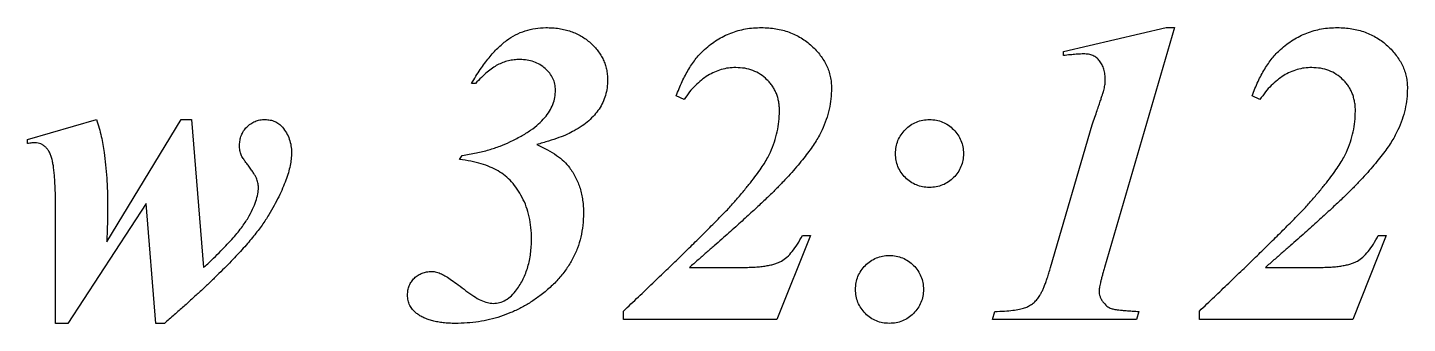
# Model space of a CAD drawing. Header units: inches. Extents: x -17.5 to 0, y -0.6 to 2.9.
# Drawn here: x -13.509 to -12.79, y 1.294 to 1.448 of the extents above; entities that cross this region are included whole.
import ezdxf

# ---------------------------------------------------------------- set-up
doc = ezdxf.new("R2010")
doc.units = ezdxf.units.IN
doc.header["$MEASUREMENT"] = 0

msp = doc.modelspace()

# ---------------------------------------------------------------- linework, layer by layer
at = {"color": 7, "linetype": 'Continuous', "lineweight": 25}
for p, q in [((-12.96923, 1.43584), (-12.91575, 1.44834)), ((-12.91132, 1.44834), (-12.94785, 1.32328)), ((-12.91575, 1.44834), (-12.91132, 1.44834)), ((-12.96923, 1.43376), (-12.96923, 1.43584)), ((-13.27548, 1.41918), (-13.27757, 1.41918)), ((-13.16686, 1.41088), (-13.17093, 1.41273)), ((-12.86686, 1.41088), (-12.87093, 1.41273)), ((-13.50882, 1.39001), (-13.47288, 1.40043)), ((-13.46757, 1.33672), (-13.4288, 1.40043)), ((-13.4288, 1.40043), (-13.4234, 1.40043)), ((-13.4234, 1.40043), (-13.41715, 1.32328)), ((-12.97594, 1.32328), (-12.95423, 1.39769)), ((-13.50882, 1.38793), (-13.50882, 1.39001)), ((-13.28382, 1.37959), (-13.28238, 1.38168)), ((-13.49423, 1.29418), (-13.49423, 1.35313)), ((-13.4471, 1.35661), (-13.48792, 1.29418)), ((-13.44209, 1.29418), (-13.4471, 1.35661)), ((-13.10107, 1.34001), (-13.11858, 1.29626)), ((-13.10524, 1.34001), (-13.10107, 1.34001)), ((-12.80107, 1.34001), (-12.81858, 1.29626)), ((-12.80524, 1.34001), (-12.80107, 1.34001)), ((-13.16406, 1.32334), (-13.13649, 1.32334)), ((-12.86406, 1.32334), (-12.83649, 1.32334)), ((-13.48792, 1.29418), (-13.49423, 1.29418)), ((-13.43759, 1.29418), (-13.44209, 1.29418)), ((-13.1984, 1.29626), (-13.1984, 1.30062)), ((-13.11858, 1.29626), (-13.1984, 1.29626)), ((-13.00625, 1.29626), (-13.00504, 1.30043)), ((-12.93125, 1.29626), (-13.00625, 1.29626)), ((-12.93004, 1.30043), (-12.93125, 1.29626)), ((-12.8984, 1.29626), (-12.8984, 1.30062)), ((-12.81858, 1.29626), (-12.8984, 1.29626))]:
    msp.add_line(p, q, dxfattribs=at)
for points, knots in [([(-13.27757, 1.41918), (-13.27682, 1.42044), (-13.27535, 1.4229), (-13.27308, 1.42642), (-13.2708, 1.42965), (-13.26851, 1.43258), (-13.26625, 1.43526), (-13.26396, 1.43764), (-13.26169, 1.43977), (-13.25867, 1.44219), (-13.25474, 1.44469), (-13.24965, 1.44677), (-13.24431, 1.44811), (-13.24065, 1.44827), (-13.2388, 1.44834)], [0, 0, 0, 0, 0.08637, 0.168415, 0.245709, 0.318394, 0.387125, 0.451599, 0.512495, 0.569642, 0.678774, 0.785087, 0.891311, 1, 1, 1, 1]), ([(-13.2388, 1.44834), (-13.23764, 1.44832), (-13.23536, 1.44826), (-13.23203, 1.44791), (-13.22886, 1.44729), (-13.22585, 1.44642), (-13.22304, 1.44526), (-13.22038, 1.4439), (-13.21791, 1.44226), (-13.2156, 1.44042), (-13.21353, 1.43838), (-13.21173, 1.43622), (-13.2102, 1.43397), (-13.20889, 1.43163), (-13.20793, 1.42916), (-13.20724, 1.42659), (-13.2068, 1.42394), (-13.20676, 1.42214), (-13.20673, 1.42123)], [0, 0, 0, 0, 0.074392, 0.145669, 0.214343, 0.280957, 0.345466, 0.408857, 0.472062, 0.53532, 0.597714, 0.657404, 0.715408, 0.771688, 0.828455, 0.884577, 0.941573, 1, 1, 1, 1]), ([(-13.15615, 1.43695), (-13.15509, 1.43786), (-13.153, 1.43966), (-13.14963, 1.44197), (-13.14612, 1.44394), (-13.14248, 1.44557), (-13.1387, 1.44682), (-13.13477, 1.44768), (-13.13071, 1.44827), (-13.12795, 1.44832), (-13.12656, 1.44834)], [0, 0, 0, 0, 0.128892, 0.254326, 0.377327, 0.500308, 0.621746, 0.745074, 0.871561, 1, 1, 1, 1]), ([(-13.12656, 1.44834), (-13.12527, 1.44831), (-13.12274, 1.44824), (-13.11903, 1.44782), (-13.1155, 1.44707), (-13.11214, 1.44602), (-13.10892, 1.44469), (-13.1059, 1.44302), (-13.10303, 1.44109), (-13.10041, 1.43884), (-13.09796, 1.43648), (-13.09589, 1.43391), (-13.09407, 1.43131), (-13.09259, 1.4286), (-13.09149, 1.42577), (-13.09066, 1.42286), (-13.09016, 1.41984), (-13.0901, 1.4178), (-13.09007, 1.41677)], [0, 0, 0, 0, 0.072328, 0.141401, 0.208456, 0.273954, 0.338464, 0.402873, 0.466708, 0.531787, 0.595769, 0.65704, 0.715994, 0.773328, 0.829486, 0.885624, 0.94223, 1, 1, 1, 1]), ([(-12.85615, 1.43695), (-12.85509, 1.43786), (-12.853, 1.43966), (-12.84963, 1.44197), (-12.84612, 1.44394), (-12.84248, 1.44557), (-12.8387, 1.44682), (-12.83477, 1.44768), (-12.83071, 1.44827), (-12.82795, 1.44832), (-12.82656, 1.44834)], [0, 0, 0, 0, 0.128892, 0.254326, 0.377327, 0.500308, 0.621746, 0.745074, 0.871561, 1, 1, 1, 1]), ([(-12.82656, 1.44834), (-12.82527, 1.44831), (-12.82274, 1.44824), (-12.81903, 1.44782), (-12.8155, 1.44707), (-12.81214, 1.44602), (-12.80892, 1.44469), (-12.8059, 1.44302), (-12.80303, 1.44109), (-12.80041, 1.43884), (-12.79796, 1.43648), (-12.79589, 1.43391), (-12.79407, 1.43131), (-12.79259, 1.4286), (-12.79149, 1.42577), (-12.79066, 1.42286), (-12.79016, 1.41984), (-12.7901, 1.4178), (-12.79007, 1.41677)], [0, 0, 0, 0, 0.072328, 0.141401, 0.208456, 0.273954, 0.338464, 0.402873, 0.466708, 0.531787, 0.595769, 0.65704, 0.715994, 0.773328, 0.829486, 0.885624, 0.94223, 1, 1, 1, 1]), ([(-13.25237, 1.43168), (-13.25339, 1.43165), (-13.25542, 1.43159), (-13.2584, 1.43105), (-13.26126, 1.43017), (-13.26403, 1.42891), (-13.26682, 1.42723), (-13.26962, 1.42502), (-13.27258, 1.42233), (-13.27448, 1.42027), (-13.27548, 1.41918)], [0, 0, 0, 0, 0.112762, 0.223443, 0.332563, 0.443004, 0.559077, 0.690617, 0.836466, 1, 1, 1, 1]), ([(-13.23382, 1.41576), (-13.23387, 1.41682), (-13.23399, 1.41892), (-13.23506, 1.42191), (-13.23678, 1.42465), (-13.23911, 1.42707), (-13.2419, 1.42915), (-13.2451, 1.43061), (-13.24863, 1.43153), (-13.2511, 1.43163), (-13.25237, 1.43168)], [0, 0, 0, 0, 0.116892, 0.230997, 0.346752, 0.472245, 0.600036, 0.728215, 0.859336, 1, 1, 1, 1]), ([(-13.17093, 1.41273), (-13.17045, 1.41403), (-13.16953, 1.41656), (-13.16791, 1.42018), (-13.16623, 1.42357), (-13.16444, 1.42673), (-13.16255, 1.42965), (-13.16053, 1.43232), (-13.15843, 1.43478), (-13.1569, 1.43624), (-13.15615, 1.43695)], [0, 0, 0, 0, 0.144559, 0.282426, 0.414545, 0.541247, 0.661952, 0.77876, 0.891531, 1, 1, 1, 1]), ([(-12.95872, 1.43464), (-12.95927, 1.43462), (-12.9606, 1.43458), (-12.9629, 1.4344), (-12.96585, 1.43414), (-12.96803, 1.4339), (-12.96923, 1.43376)], [0, 0, 0, 0, 0.157423, 0.376955, 0.655641, 1, 1, 1, 1]), ([(-12.94746, 1.42087), (-12.9475, 1.42189), (-12.94758, 1.42383), (-12.94806, 1.42658), (-12.94903, 1.42896), (-12.9503, 1.43099), (-12.95192, 1.43262), (-12.95389, 1.43383), (-12.95621, 1.43452), (-12.95786, 1.4346), (-12.95872, 1.43464)], [0, 0, 0, 0, 0.152268, 0.288915, 0.414395, 0.531439, 0.643462, 0.755194, 0.87179, 1, 1, 1, 1]), ([(-12.87093, 1.41273), (-12.87045, 1.41403), (-12.86953, 1.41656), (-12.86791, 1.42018), (-12.86623, 1.42357), (-12.86444, 1.42673), (-12.86255, 1.42965), (-12.86053, 1.43232), (-12.85843, 1.43478), (-12.8569, 1.43624), (-12.85615, 1.43695)], [0, 0, 0, 0, 0.144559, 0.282426, 0.414545, 0.541247, 0.661952, 0.77876, 0.891531, 1, 1, 1, 1]), ([(-13.1399, 1.42751), (-13.1412, 1.42746), (-13.14376, 1.42737), (-13.14752, 1.42655), (-13.15113, 1.42524), (-13.15461, 1.4234), (-13.15791, 1.42101), (-13.16109, 1.41815), (-13.16413, 1.41476), (-13.16593, 1.4122), (-13.16686, 1.41088)], [0, 0, 0, 0, 0.117464, 0.232201, 0.347477, 0.465547, 0.587707, 0.716036, 0.853442, 1, 1, 1, 1]), ([(-13.11715, 1.40479), (-13.11717, 1.40561), (-13.11721, 1.40723), (-13.11749, 1.40959), (-13.11803, 1.41182), (-13.11873, 1.41394), (-13.11966, 1.41594), (-13.12076, 1.41784), (-13.12211, 1.4196), (-13.12414, 1.42175), (-13.12701, 1.42408), (-13.13095, 1.42609), (-13.13531, 1.4273), (-13.13835, 1.42744), (-13.1399, 1.42751)], [0, 0, 0, 0, 0.0687183, 0.1342754, 0.1973901, 0.2593891, 0.3200303, 0.3807724, 0.4420297, 0.5040287, 0.6267863, 0.7476034, 0.8703477, 1, 1, 1, 1]), ([(-12.8399, 1.42751), (-12.8412, 1.42746), (-12.84376, 1.42737), (-12.84752, 1.42655), (-12.85113, 1.42524), (-12.85461, 1.4234), (-12.85791, 1.42101), (-12.86109, 1.41815), (-12.86413, 1.41476), (-12.86593, 1.4122), (-12.86686, 1.41088)], [0, 0, 0, 0, 0.117464, 0.232201, 0.347477, 0.465547, 0.587707, 0.716036, 0.853442, 1, 1, 1, 1]), ([(-12.81715, 1.40479), (-12.81717, 1.40561), (-12.81721, 1.40723), (-12.81749, 1.40959), (-12.81803, 1.41182), (-12.81873, 1.41394), (-12.81966, 1.41594), (-12.82076, 1.41784), (-12.82211, 1.4196), (-12.82414, 1.42175), (-12.82701, 1.42408), (-12.83095, 1.42609), (-12.83531, 1.4273), (-12.83835, 1.42744), (-12.8399, 1.42751)], [0, 0, 0, 0, 0.0687183, 0.1342754, 0.1973901, 0.2593891, 0.3200303, 0.3807724, 0.4420297, 0.5040287, 0.6267863, 0.7476034, 0.8703477, 1, 1, 1, 1]), ([(-13.20673, 1.42123), (-13.20677, 1.4198), (-13.20685, 1.41702), (-13.20774, 1.41301), (-13.20911, 1.40927), (-13.21106, 1.40582), (-13.21354, 1.40263), (-13.21655, 1.39969), (-13.22004, 1.39693), (-13.22266, 1.39537), (-13.22402, 1.39457)], [0, 0, 0, 0, 0.127579, 0.248836, 0.366022, 0.4831, 0.602289, 0.726704, 0.858938, 1, 1, 1, 1]), ([(-13.09007, 1.41677), (-13.09012, 1.41493), (-13.09022, 1.41125), (-13.09123, 1.40577), (-13.09276, 1.40031), (-13.09454, 1.39578), (-13.09641, 1.39211), (-13.09812, 1.38916), (-13.10021, 1.38607), (-13.10255, 1.38275), (-13.10529, 1.37931), (-13.10832, 1.37565), (-13.11167, 1.37184), (-13.11406, 1.36929), (-13.1153, 1.36797)], [0, 0, 0, 0, 0.097643, 0.195437, 0.295531, 0.398598, 0.453557, 0.514315, 0.580083, 0.651646, 0.730131, 0.814123, 0.904057, 1, 1, 1, 1]), ([(-12.94824, 1.4155), (-12.94801, 1.41642), (-12.94757, 1.41818), (-12.94749, 1.42), (-12.94746, 1.42087)], [0, 0, 0, 0, 0.519928, 1, 1, 1, 1]), ([(-12.79007, 1.41677), (-12.79012, 1.41493), (-12.79022, 1.41125), (-12.79123, 1.40577), (-12.79276, 1.40031), (-12.79454, 1.39578), (-12.79641, 1.39211), (-12.79812, 1.38916), (-12.80021, 1.38607), (-12.80255, 1.38275), (-12.80529, 1.37931), (-12.80832, 1.37565), (-12.81167, 1.37184), (-12.81406, 1.36929), (-12.8153, 1.36797)], [0, 0, 0, 0, 0.097643, 0.195437, 0.295531, 0.398598, 0.453557, 0.514315, 0.580083, 0.651646, 0.730131, 0.814123, 0.904057, 1, 1, 1, 1]), ([(-13.25761, 1.38874), (-13.25564, 1.38972), (-13.25191, 1.39156), (-13.2469, 1.3947), (-13.24272, 1.39789), (-13.23943, 1.40122), (-13.23691, 1.40467), (-13.23513, 1.40824), (-13.23403, 1.41196), (-13.23389, 1.41449), (-13.23382, 1.41576)], [0, 0, 0, 0, 0.173381, 0.327952, 0.465753, 0.586782, 0.696509, 0.800606, 0.900287, 1, 1, 1, 1]), ([(-12.95423, 1.39769), (-12.95377, 1.39902), (-12.95292, 1.40149), (-12.95174, 1.40495), (-12.95074, 1.40791), (-12.94988, 1.41038), (-12.94923, 1.41237), (-12.94876, 1.41386), (-12.94841, 1.41484), (-12.94828, 1.41533), (-12.94824, 1.4155)], [0, 0, 0, 0, 0.223556, 0.417517, 0.584083, 0.723255, 0.834481, 0.918312, 0.973102, 1, 1, 1, 1]), ([(-13.14485, 1.35284), (-13.14339, 1.35444), (-13.14057, 1.35755), (-13.13665, 1.36213), (-13.13312, 1.3664), (-13.13002, 1.37036), (-13.12734, 1.37404), (-13.12508, 1.37741), (-13.12328, 1.38052), (-13.12142, 1.38421), (-13.11973, 1.38869), (-13.11824, 1.39403), (-13.11732, 1.3994), (-13.11721, 1.40299), (-13.11715, 1.40479)], [0, 0, 0, 0, 0.107955, 0.20805, 0.299514, 0.382814, 0.458029, 0.525265, 0.584402, 0.636201, 0.730343, 0.821439, 0.910979, 1, 1, 1, 1]), ([(-12.84485, 1.35284), (-12.84339, 1.35444), (-12.84057, 1.35755), (-12.83665, 1.36213), (-12.83312, 1.3664), (-12.83002, 1.37036), (-12.82734, 1.37404), (-12.82508, 1.37741), (-12.82328, 1.38052), (-12.82142, 1.38421), (-12.81973, 1.38869), (-12.81824, 1.39403), (-12.81732, 1.3994), (-12.81721, 1.40299), (-12.81715, 1.40479)], [0, 0, 0, 0, 0.107955, 0.20805, 0.299514, 0.382814, 0.458029, 0.525265, 0.584402, 0.636201, 0.730343, 0.821439, 0.910979, 1, 1, 1, 1]), ([(-13.47288, 1.40043), (-13.47242, 1.39893), (-13.47153, 1.396), (-13.47042, 1.39165), (-13.46956, 1.38742), (-13.46915, 1.38464), (-13.46894, 1.38327)], [0, 0, 0, 0, 0.265917, 0.521276, 0.764347, 1, 1, 1, 1]), ([(-13.3984, 1.38702), (-13.39836, 1.38792), (-13.39829, 1.38969), (-13.39753, 1.39222), (-13.39635, 1.39454), (-13.39467, 1.39657), (-13.39269, 1.39831), (-13.39037, 1.39953), (-13.38783, 1.40032), (-13.38604, 1.40039), (-13.38512, 1.40043)], [0, 0, 0, 0, 0.1288, 0.251145, 0.372863, 0.4982, 0.624327, 0.745395, 0.869659, 1, 1, 1, 1]), ([(-13.38512, 1.40043), (-13.38421, 1.40038), (-13.38246, 1.40029), (-13.38, 1.39951), (-13.37779, 1.39826), (-13.37665, 1.39704), (-13.37607, 1.39642)], [0, 0, 0, 0, 0.265587, 0.512405, 0.752218, 1, 1, 1, 1]), ([(-13.37607, 1.39642), (-13.37534, 1.39545), (-13.37389, 1.39352), (-13.37239, 1.39024), (-13.37148, 1.38673), (-13.37137, 1.38431), (-13.37132, 1.38308)], [0, 0, 0, 0, 0.252425, 0.498304, 0.744677, 1, 1, 1, 1]), ([(-13.22402, 1.39457), (-13.2252, 1.39395), (-13.2278, 1.3926), (-13.23229, 1.39084), (-13.23765, 1.38908), (-13.24154, 1.38797), (-13.24362, 1.38737)], [0, 0, 0, 0, 0.19137, 0.419644, 0.690282, 1, 1, 1, 1]), ([(-13.05673, 1.38265), (-13.05667, 1.38383), (-13.05656, 1.38616), (-13.05554, 1.38949), (-13.05391, 1.39256), (-13.05166, 1.39527), (-13.04895, 1.39754), (-13.04589, 1.39923), (-13.04251, 1.40025), (-13.04016, 1.40037), (-13.03896, 1.40043)], [0, 0, 0, 0, 0.126414, 0.249214, 0.370702, 0.497401, 0.624843, 0.748464, 0.871265, 1, 1, 1, 1]), ([(-13.03896, 1.40043), (-13.03778, 1.40037), (-13.03547, 1.40025), (-13.03213, 1.39923), (-13.0291, 1.39754), (-13.02642, 1.39525), (-13.02414, 1.39257), (-13.02252, 1.38949), (-13.02149, 1.38616), (-13.02138, 1.38383), (-13.02132, 1.38265)], [0, 0, 0, 0, 0.1269995, 0.2492464, 0.3724151, 0.4995495, 0.6275812, 0.7496316, 0.8730005, 1, 1, 1, 1]), ([(-13.50481, 1.38835), (-13.50541, 1.38833), (-13.50676, 1.38828), (-13.50808, 1.38805), (-13.50882, 1.38793)], [0, 0, 0, 0, 0.444878, 1, 1, 1, 1]), ([(-13.49589, 1.37897), (-13.49607, 1.37971), (-13.4964, 1.38111), (-13.49721, 1.38301), (-13.49812, 1.38468), (-13.49933, 1.38597), (-13.50059, 1.38703), (-13.50194, 1.38781), (-13.50337, 1.38824), (-13.50433, 1.38831), (-13.50481, 1.38835)], [0, 0, 0, 0, 0.16118, 0.307011, 0.4413, 0.566326, 0.683531, 0.792751, 0.897118, 1, 1, 1, 1]), ([(-13.28238, 1.38168), (-13.27994, 1.38209), (-13.27527, 1.38287), (-13.2687, 1.38452), (-13.26284, 1.38638), (-13.25929, 1.38798), (-13.25761, 1.38874)], [0, 0, 0, 0, 0.288012, 0.548848, 0.786194, 1, 1, 1, 1]), ([(-13.24362, 1.38737), (-13.24172, 1.3865), (-13.23814, 1.38485), (-13.23338, 1.38195), (-13.22948, 1.3789), (-13.22749, 1.37653), (-13.22656, 1.37543)], [0, 0, 0, 0, 0.297569, 0.56082, 0.794017, 1, 1, 1, 1]), ([(-13.46894, 1.38327), (-13.46866, 1.38113), (-13.46808, 1.37668), (-13.46757, 1.36973), (-13.46718, 1.36227), (-13.46716, 1.35712), (-13.46715, 1.35446)], [0, 0, 0, 0, 0.224755, 0.465542, 0.723895, 1, 1, 1, 1]), ([(-13.37132, 1.38308), (-13.37136, 1.382), (-13.37145, 1.37976), (-13.37204, 1.3763), (-13.37296, 1.3726), (-13.37427, 1.36866), (-13.37598, 1.3645), (-13.37805, 1.36009), (-13.38046, 1.35544), (-13.38277, 1.35142), (-13.38485, 1.34803), (-13.38671, 1.34534), (-13.38881, 1.34253), (-13.39115, 1.33959), (-13.39368, 1.33648), (-13.39651, 1.33329), (-13.39954, 1.32996), (-13.40282, 1.32648), (-13.40635, 1.3229), (-13.41012, 1.31916), (-13.4141, 1.3153), (-13.41835, 1.31133), (-13.42282, 1.30722), (-13.42752, 1.30297), (-13.43248, 1.29861), (-13.43587, 1.29567), (-13.43759, 1.29418)], [0, 0, 0, 0, 0.028431, 0.059206, 0.092578, 0.12911, 0.168715, 0.211421, 0.257577, 0.307142, 0.33379, 0.362653, 0.393384, 0.426647, 0.461883, 0.499259, 0.539233, 0.581007, 0.625603, 0.672021, 0.721081, 0.772187, 0.825544, 0.881561, 0.939648, 1, 1, 1, 1]), ([(-13.39762, 1.38197), (-13.39785, 1.38273), (-13.39834, 1.38438), (-13.39838, 1.3861), (-13.3984, 1.38702)], [0, 0, 0, 0, 0.465173, 1, 1, 1, 1]), ([(-13.38857, 1.36504), (-13.38862, 1.36585), (-13.38872, 1.36751), (-13.38946, 1.36956), (-13.39036, 1.3713), (-13.39132, 1.37286), (-13.39253, 1.37466), (-13.39396, 1.37654), (-13.39532, 1.37837), (-13.39637, 1.37994), (-13.39717, 1.38106), (-13.39749, 1.38172), (-13.39762, 1.38197)], [0, 0, 0, 0, 0.124332, 0.254807, 0.331755, 0.425433, 0.53616, 0.665119, 0.789406, 0.886707, 0.956665, 1, 1, 1, 1]), ([(-13.03909, 1.36501), (-13.04027, 1.36507), (-13.04258, 1.36518), (-13.0459, 1.36621), (-13.04896, 1.36784), (-13.05167, 1.37007), (-13.05391, 1.37278), (-13.05553, 1.37584), (-13.05656, 1.37916), (-13.05668, 1.38147), (-13.05673, 1.38265)], [0, 0, 0, 0, 0.127361, 0.249955, 0.372353, 0.5, 0.627647, 0.750045, 0.872639, 1, 1, 1, 1]), ([(-13.02132, 1.38265), (-13.02138, 1.38147), (-13.02149, 1.37916), (-13.02252, 1.37584), (-13.02414, 1.37277), (-13.02642, 1.3701), (-13.0291, 1.36781), (-13.03218, 1.36622), (-13.03554, 1.36518), (-13.03789, 1.36507), (-13.03909, 1.36501)], [0, 0, 0, 0, 0.1268097, 0.2488739, 0.3707419, 0.4985823, 0.6247761, 0.7476773, 0.8708617, 1, 1, 1, 1]), ([(-13.49423, 1.35313), (-13.49424, 1.35457), (-13.49426, 1.35735), (-13.49432, 1.36135), (-13.49444, 1.36506), (-13.49464, 1.36844), (-13.49486, 1.37152), (-13.49516, 1.37428), (-13.49546, 1.37674), (-13.49576, 1.37826), (-13.49589, 1.37897)], [0, 0, 0, 0, 0.166934, 0.321333, 0.463249, 0.595251, 0.713558, 0.820838, 0.915805, 1, 1, 1, 1]), ([(-13.24632, 1.33819), (-13.24637, 1.34019), (-13.24646, 1.34408), (-13.2474, 1.34973), (-13.24891, 1.355), (-13.25109, 1.35982), (-13.25366, 1.36416), (-13.25661, 1.36798), (-13.25994, 1.37116), (-13.26368, 1.37376), (-13.2679, 1.37583), (-13.27265, 1.37751), (-13.27802, 1.37881), (-13.28183, 1.37933), (-13.28382, 1.37959)], [0, 0, 0, 0, 0.096126, 0.187057, 0.2745733, 0.3591307, 0.4405649, 0.5167638, 0.5902116, 0.6614292, 0.7349363, 0.8153156, 0.9033993, 1, 1, 1, 1]), ([(-13.22656, 1.37543), (-13.22596, 1.3746), (-13.22477, 1.37296), (-13.22334, 1.37026), (-13.22205, 1.36749), (-13.22099, 1.36458), (-13.22025, 1.36151), (-13.21963, 1.35835), (-13.21932, 1.35504), (-13.21926, 1.3528), (-13.21923, 1.35166)], [0, 0, 0, 0, 0.120251, 0.240577, 0.360883, 0.48255, 0.607352, 0.734265, 0.864828, 1, 1, 1, 1]), ([(-13.1153, 1.36797), (-13.11582, 1.36741), (-13.11693, 1.36622), (-13.11874, 1.3644), (-13.12071, 1.36241), (-13.12291, 1.3603), (-13.12527, 1.35801), (-13.12786, 1.35562), (-13.13058, 1.35302), (-13.13356, 1.35034), (-13.13671, 1.34748), (-13.14002, 1.34443), (-13.14357, 1.3413), (-13.14729, 1.338), (-13.1512, 1.33454), (-13.15532, 1.33095), (-13.15963, 1.32719), (-13.16256, 1.32464), (-13.16406, 1.32334)], [0, 0, 0, 0, 0.035173, 0.073813, 0.1162804, 0.1622341, 0.2120225, 0.2653093, 0.3220753, 0.3827076, 0.4471811, 0.5151317, 0.5869606, 0.6619375, 0.7407575, 0.8237909, 0.9099735, 1, 1, 1, 1]), ([(-12.8153, 1.36797), (-12.81582, 1.36741), (-12.81693, 1.36622), (-12.81874, 1.3644), (-12.82071, 1.36241), (-12.82291, 1.3603), (-12.82527, 1.35801), (-12.82786, 1.35562), (-12.83058, 1.35302), (-12.83356, 1.35034), (-12.83671, 1.34748), (-12.84002, 1.34443), (-12.84357, 1.3413), (-12.84729, 1.338), (-12.8512, 1.33454), (-12.85532, 1.33095), (-12.85963, 1.32719), (-12.86256, 1.32464), (-12.86406, 1.32334)], [0, 0, 0, 0, 0.035173, 0.073813, 0.1162804, 0.1622341, 0.2120225, 0.2653093, 0.3220753, 0.3827076, 0.4471811, 0.5151317, 0.5869606, 0.6619375, 0.7407575, 0.8237909, 0.9099735, 1, 1, 1, 1]), ([(-13.41715, 1.32328), (-13.41572, 1.32459), (-13.41297, 1.32712), (-13.40912, 1.33092), (-13.40566, 1.33449), (-13.40254, 1.33781), (-13.39983, 1.34093), (-13.39752, 1.34387), (-13.39554, 1.34654), (-13.39357, 1.34978), (-13.39162, 1.35349), (-13.3899, 1.35767), (-13.38879, 1.36147), (-13.38864, 1.36391), (-13.38857, 1.36504)], [0, 0, 0, 0, 0.112498, 0.2164856, 0.3129242, 0.4005214, 0.480274, 0.5523149, 0.6166773, 0.672834, 0.7720582, 0.8588832, 0.9343407, 1, 1, 1, 1]), ([(-13.46715, 1.35446), (-13.46716, 1.35337), (-13.46718, 1.35091), (-13.46724, 1.34686), (-13.46738, 1.34204), (-13.46751, 1.33858), (-13.46757, 1.33672)], [0, 0, 0, 0, 0.1852689, 0.4145802, 0.6861492, 1, 1, 1, 1]), ([(-13.21923, 1.35166), (-13.2193, 1.34953), (-13.21943, 1.34534), (-13.22055, 1.3392), (-13.22229, 1.33334), (-13.22481, 1.32776), (-13.22804, 1.32249), (-13.23201, 1.31752), (-13.2366, 1.31276), (-13.24014, 1.30999), (-13.24196, 1.30856)], [0, 0, 0, 0, 0.126167, 0.248209, 0.368373, 0.487467, 0.609487, 0.733952, 0.86348, 1, 1, 1, 1]), ([(-13.1984, 1.30062), (-13.19581, 1.30308), (-13.19072, 1.30791), (-13.18325, 1.31505), (-13.1761, 1.32195), (-13.16922, 1.32858), (-13.16269, 1.33499), (-13.15646, 1.34116), (-13.15054, 1.34707), (-13.14672, 1.35095), (-13.14485, 1.35284)], [0, 0, 0, 0, 0.143457, 0.281362, 0.414331, 0.542064, 0.664553, 0.781498, 0.893518, 1, 1, 1, 1]), ([(-12.8984, 1.30062), (-12.89581, 1.30308), (-12.89072, 1.30791), (-12.88325, 1.31505), (-12.8761, 1.32195), (-12.86922, 1.32858), (-12.86269, 1.33499), (-12.85646, 1.34116), (-12.85054, 1.34707), (-12.84672, 1.35095), (-12.84485, 1.35284)], [0, 0, 0, 0, 0.143457, 0.281362, 0.414331, 0.542064, 0.664553, 0.781498, 0.893518, 1, 1, 1, 1]), ([(-13.25406, 1.31175), (-13.25344, 1.31266), (-13.25219, 1.31445), (-13.25063, 1.31736), (-13.2493, 1.32042), (-13.24818, 1.32365), (-13.24734, 1.32705), (-13.24676, 1.33062), (-13.2464, 1.33435), (-13.24634, 1.33689), (-13.24632, 1.33819)], [0, 0, 0, 0, 0.117296, 0.23376, 0.352911, 0.474529, 0.599081, 0.727438, 0.861661, 1, 1, 1, 1]), ([(-13.13649, 1.32334), (-13.13533, 1.32336), (-13.13309, 1.32339), (-13.12986, 1.32351), (-13.12691, 1.32376), (-13.12423, 1.32416), (-13.12181, 1.32461), (-13.11966, 1.32514), (-13.11779, 1.32583), (-13.11559, 1.32689), (-13.11307, 1.32877), (-13.11032, 1.33178), (-13.10759, 1.33554), (-13.10606, 1.33846), (-13.10524, 1.34001)], [0, 0, 0, 0, 0.091068, 0.175381, 0.253117, 0.323638, 0.387726, 0.445722, 0.497414, 0.543843, 0.636437, 0.741781, 0.862466, 1, 1, 1, 1]), ([(-12.83649, 1.32334), (-12.83533, 1.32336), (-12.83309, 1.32339), (-12.82986, 1.32351), (-12.82691, 1.32376), (-12.82423, 1.32416), (-12.82181, 1.32461), (-12.81966, 1.32514), (-12.81779, 1.32583), (-12.81559, 1.32689), (-12.81307, 1.32877), (-12.81032, 1.33178), (-12.80759, 1.33554), (-12.80606, 1.33846), (-12.80524, 1.34001)], [0, 0, 0, 0, 0.091068, 0.175381, 0.253117, 0.323638, 0.387726, 0.445722, 0.497414, 0.543843, 0.636437, 0.741781, 0.862466, 1, 1, 1, 1]), ([(-13.07757, 1.31188), (-13.07751, 1.31308), (-13.0774, 1.3154), (-13.07636, 1.31873), (-13.07474, 1.32179), (-13.07249, 1.32449), (-13.06981, 1.32677), (-13.06673, 1.32839), (-13.06342, 1.32942), (-13.0611, 1.32953), (-13.05992, 1.32959)], [0, 0, 0, 0, 0.128284, 0.250644, 0.372807, 0.50021, 0.62836, 0.750523, 0.872883, 1, 1, 1, 1]), ([(-13.05992, 1.32959), (-13.05872, 1.32954), (-13.05637, 1.32942), (-13.05302, 1.32838), (-13.04992, 1.32679), (-13.04726, 1.32447), (-13.04497, 1.3218), (-13.04336, 1.31873), (-13.04232, 1.3154), (-13.04221, 1.31308), (-13.04215, 1.31188)], [0, 0, 0, 0, 0.128891, 0.251841, 0.374507, 0.501209, 0.628805, 0.75044, 0.872271, 1, 1, 1, 1]), ([(-13.00504, 1.30043), (-13.00332, 1.30047), (-13.00014, 1.30056), (-12.99581, 1.30094), (-12.99233, 1.30147), (-12.98956, 1.30216), (-12.98735, 1.30318), (-12.98541, 1.30437), (-12.98371, 1.30587), (-12.98242, 1.30733), (-12.98149, 1.30874), (-12.98077, 1.31008), (-12.98, 1.31165), (-12.97921, 1.31348), (-12.97844, 1.31558), (-12.97764, 1.31791), (-12.97678, 1.3205), (-12.97623, 1.32232), (-12.97594, 1.32328)], [0, 0, 0, 0, 0.12398, 0.228033, 0.311683, 0.377084, 0.431833, 0.486098, 0.539681, 0.594363, 0.625267, 0.660838, 0.703352, 0.750825, 0.804084, 0.863472, 0.928276, 1, 1, 1, 1]), ([(-12.94785, 1.32328), (-12.94808, 1.32251), (-12.94853, 1.32104), (-12.94905, 1.31892), (-12.9496, 1.31706), (-12.94998, 1.31539), (-12.95033, 1.31397), (-12.95049, 1.31274), (-12.9507, 1.31176), (-12.95071, 1.31117), (-12.95071, 1.31091)], [0, 0, 0, 0, 0.1894449, 0.3613522, 0.5152979, 0.6468641, 0.7648127, 0.86072, 0.9385388, 1, 1, 1, 1]), ([(-13.3109, 1.30892), (-13.31086, 1.30978), (-13.31078, 1.31146), (-13.31007, 1.31384), (-13.30894, 1.31599), (-13.30737, 1.31784), (-13.30547, 1.31936), (-13.3033, 1.32045), (-13.30094, 1.32113), (-13.29928, 1.32122), (-13.29843, 1.32126)], [0, 0, 0, 0, 0.131808, 0.256454, 0.376896, 0.500742, 0.626106, 0.747257, 0.869847, 1, 1, 1, 1]), ([(-13.29843, 1.32126), (-13.29754, 1.3212), (-13.29574, 1.32109), (-13.29409, 1.32034), (-13.29326, 1.31996)], [0, 0, 0, 0, 0.494081, 1, 1, 1, 1]), ([(-13.29326, 1.31996), (-13.29245, 1.31954), (-13.29061, 1.31858), (-13.2877, 1.31664), (-13.28424, 1.31416), (-13.28049, 1.31122), (-13.27665, 1.30838), (-13.27291, 1.30628), (-13.26951, 1.3049), (-13.26731, 1.30469), (-13.2663, 1.30459)], [0, 0, 0, 0, 0.087244, 0.198291, 0.333567, 0.494124, 0.653271, 0.78977, 0.903634, 1, 1, 1, 1]), ([(-13.30621, 1.29942), (-13.30693, 1.30004), (-13.30832, 1.30124), (-13.30983, 1.30355), (-13.31074, 1.30614), (-13.31085, 1.30798), (-13.3109, 1.30892)], [0, 0, 0, 0, 0.257738, 0.499305, 0.743833, 1, 1, 1, 1]), ([(-13.24196, 1.30856), (-13.24355, 1.3074), (-13.24672, 1.3051), (-13.25181, 1.30223), (-13.25705, 1.29973), (-13.2625, 1.29771), (-13.26812, 1.2961), (-13.27394, 1.29502), (-13.27994, 1.2943), (-13.284, 1.29422), (-13.28606, 1.29418)], [0, 0, 0, 0, 0.125225, 0.248403, 0.3711, 0.49322, 0.617136, 0.742025, 0.86897, 1, 1, 1, 1]), ([(-13.2663, 1.30459), (-13.26516, 1.30468), (-13.26287, 1.30486), (-13.2596, 1.30632), (-13.25658, 1.30862), (-13.25493, 1.31067), (-13.25406, 1.31175)], [0, 0, 0, 0, 0.232159, 0.465138, 0.71779, 1, 1, 1, 1]), ([(-13.05992, 1.29418), (-13.0611, 1.29423), (-13.06342, 1.29435), (-13.06673, 1.29538), (-13.06981, 1.297), (-13.07249, 1.29927), (-13.07474, 1.30198), (-13.07636, 1.30504), (-13.0774, 1.30837), (-13.07751, 1.31069), (-13.07757, 1.31188)], [0, 0, 0, 0, 0.127117, 0.249477, 0.37164, 0.49979, 0.627193, 0.749356, 0.871716, 1, 1, 1, 1]), ([(-13.04215, 1.31188), (-13.04221, 1.3107), (-13.04232, 1.30837), (-13.04334, 1.30502), (-13.04505, 1.30199), (-13.04732, 1.29928), (-13.05001, 1.297), (-13.05309, 1.29538), (-13.05642, 1.29435), (-13.05874, 1.29424), (-13.05992, 1.29418)], [0, 0, 0, 0, 0.1279016, 0.2498968, 0.3728118, 0.5005799, 0.628348, 0.7501471, 0.873262, 1, 1, 1, 1]), ([(-12.95071, 1.31091), (-12.95069, 1.31047), (-12.95063, 1.30957), (-12.9502, 1.30823), (-12.94958, 1.30684), (-12.94846, 1.30507), (-12.94679, 1.30324), (-12.94491, 1.30202), (-12.94346, 1.30167), (-12.94241, 1.30148), (-12.94108, 1.30129), (-12.93945, 1.30108), (-12.93752, 1.30095), (-12.9353, 1.30073), (-12.93277, 1.30058), (-12.93099, 1.30048), (-12.93004, 1.30043)], [0, 0, 0, 0, 0.050417, 0.103995, 0.16181, 0.225489, 0.345293, 0.447036, 0.476847, 0.51768, 0.569649, 0.632807, 0.707068, 0.793933, 0.890707, 1, 1, 1, 1]), ([(-13.28606, 1.29418), (-13.28715, 1.2942), (-13.28925, 1.29425), (-13.29229, 1.29445), (-13.29512, 1.29489), (-13.29775, 1.29542), (-13.30016, 1.29618), (-13.30238, 1.2971), (-13.30443, 1.29811), (-13.30563, 1.29899), (-13.30621, 1.29942)], [0, 0, 0, 0, 0.153747, 0.297071, 0.432255, 0.557942, 0.67703, 0.790043, 0.897266, 1, 1, 1, 1])]:
    msp.add_open_spline(points, degree=3, knots=knots, dxfattribs=at)

doc.saveas('drawing.dxf')
